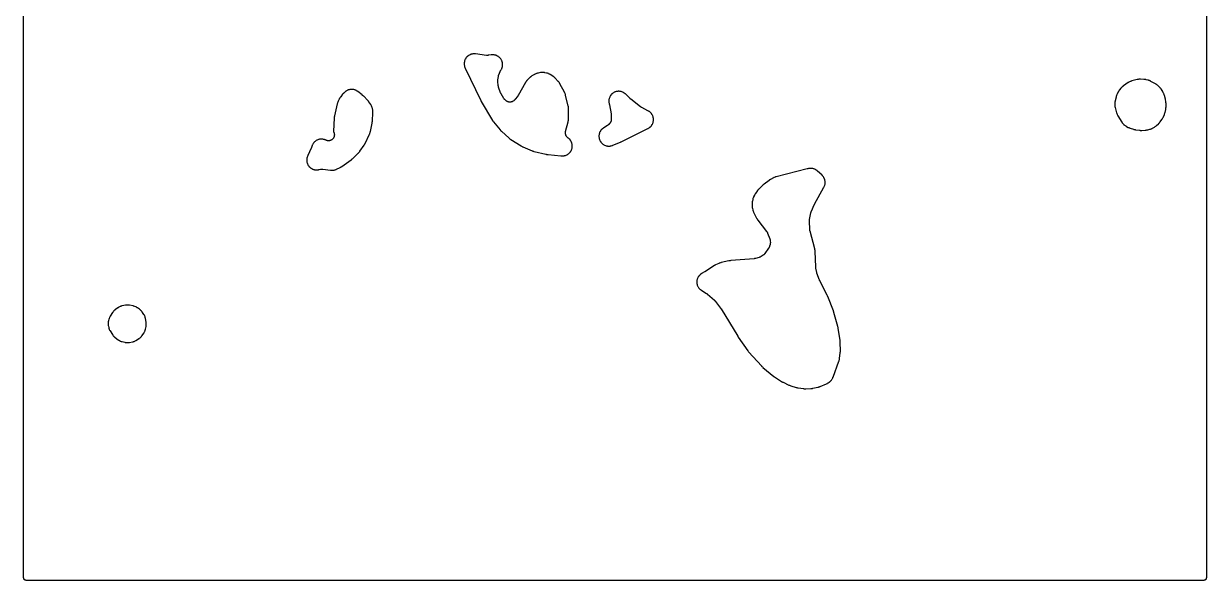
# Model space of a CAD drawing. Header units: millimetres. Extents: x 0 to 300, y 0 to 300.
# Drawn here: x -0.1 to 300, y -0.1 to 141.2 of the extents above; entities that cross this region are included whole.
import ezdxf

# ---------------------------------------------------------------- set-up
doc = ezdxf.new("R2010")
doc.units = ezdxf.units.MM
doc.layers.add('CUT', color=7, linetype='CONTINUOUS')

msp = doc.modelspace()

# ---------------------------------------------------------------- linework, layer by layer
at = {"layer": 'CUT'}
msp.add_lwpolyline([(300.0476, 298.5625), (300.0476, 1.4375), (300.0476, 0.5522), (300.044, 0.4788), (300.0354, 0.4206), (300.0211, 0.3635), (300.0013, 0.3082), (299.9761, 0.255), (299.9459, 0.2046), (299.9108, 0.1573), (299.8714, 0.1137), (299.8278, 0.0743), (299.7805, 0.0392), (299.7301, 0.009), (299.6769, -0.0162), (299.6216, -0.036), (299.5645, -0.0503), (299.5063, -0.0589), (299.4329, -0.0625), (298.5476, -0.0625), (1.4375, -0.0625), (0.5522, -0.0625), (0.4788, -0.0589), (0.4206, -0.0503), (0.3635, -0.036), (0.3082, -0.0162), (0.255, 0.009), (0.2046, 0.0392), (0.1573, 0.0743), (0.1137, 0.1137), (0.0743, 0.1573), (0.0392, 0.2046), (0.009, 0.255), (-0.0162, 0.3082), (-0.036, 0.3635), (-0.0503, 0.4206), (-0.0589, 0.4788), (-0.0625, 0.5522), (-0.0625, 1.4375), (-0.0625, 298.5625)], dxfattribs=at)
for points in [[(111.7242, 131.0534), (111.7246, 130.9949), (111.735, 130.8103), (111.7412, 130.7521), (111.7695, 130.5695), (111.7813, 130.5122), (111.8273, 130.3331), (111.8446, 130.2772), (111.9086, 130.1011), (111.9193, 130.0739), (111.9414, 130.0212), (111.9472, 130.0078), (111.9862, 129.9211), (111.9923, 129.9078), (115.9131, 121.7156), (115.9191, 121.7035), (115.9589, 121.6249), (115.9651, 121.6129), (116.0173, 121.5155), (116.0238, 121.5036), (116.0671, 121.427), (116.0739, 121.4152), (118.9253, 116.6224), (118.9307, 116.6135), (118.9689, 116.5517), (118.9747, 116.5425), (119.0005, 116.5024), (119.0134, 116.4834), (119.0954, 116.366), (119.1084, 116.3481), (119.1316, 116.3175), (119.1379, 116.3093), (119.1822, 116.2527), (119.1895, 116.2436), (120.8179, 114.2466), (120.8249, 114.2382), (120.8741, 114.18), (120.8815, 114.1713), (120.9146, 114.1338), (120.9308, 114.116), (121.0345, 114.0073), (121.0508, 113.9908), (121.0797, 113.9628), (121.0876, 113.9552), (121.1426, 113.9037), (121.1516, 113.8954), (123.1357, 112.1123), (123.1454, 112.1037), (123.2093, 112.0487), (123.2193, 112.0403), (123.2584, 112.0081), (123.2788, 111.9921), (123.4134, 111.8906), (123.4345, 111.8755), (123.4763, 111.8467), (123.487, 111.8395), (123.5575, 111.7932), (123.5685, 111.7862), (126.1493, 110.1715), (126.1588, 110.1656), (126.226, 110.1253), (126.2361, 110.1194), (126.2807, 110.0938), (126.3024, 110.082), (126.4393, 110.0107), (126.4607, 110.0002), (126.4981, 109.9826), (126.5082, 109.9779), (126.5789, 109.9462), (126.5905, 109.9412), (128.9806, 108.9299), (128.992, 108.9252), (129.0662, 108.8956), (129.0777, 108.8911), (129.1227, 108.8742), (129.1459, 108.8661), (129.2977, 108.8161), (129.3213, 108.8088), (129.3675, 108.7957), (129.3794, 108.7924), (129.4567, 108.7721), (129.4686, 108.7691), (132.4834, 108.0435), (132.5049, 108.0388), (132.645, 108.0104), (132.6666, 108.0065), (132.8435, 107.9774), (132.8653, 107.9742), (133.0071, 107.9562), (133.029, 107.9539), (136.287, 107.6614), (136.3074, 107.6599), (136.4405, 107.6525), (136.461, 107.6517), (136.5935, 107.6489), (136.6286, 107.6492), (136.8563, 107.6577), (136.8914, 107.6601), (136.8994, 107.6608), (136.9283, 107.6643), (137.1133, 107.6912), (137.1705, 107.7024), (137.3495, 107.7466), (137.4054, 107.7633), (137.5792, 107.8246), (137.6332, 107.8466), (137.8003, 107.9245), (137.8519, 107.9517), (138.0107, 108.0454), (138.0594, 108.0775), (138.2083, 108.1862), (138.2537, 108.2228), (138.3913, 108.3454), (138.4329, 108.3863), (138.558, 108.5217), (138.5955, 108.5665), (138.7068, 108.7134), (138.7397, 108.7615), (138.8363, 108.9186), (138.8644, 108.9697), (138.9452, 109.1354), (138.9682, 109.189), (139.0326, 109.3617), (139.0503, 109.4173), (139.0977, 109.5955), (139.1099, 109.6525), (139.1397, 109.8344), (139.1463, 109.8924), (139.1583, 110.0763), (139.1592, 110.1347), (139.1533, 110.3189), (139.1486, 110.377), (139.1248, 110.5599), (139.1145, 110.6173), (139.0731, 110.7969), (139.0572, 110.853), (138.9986, 111.0278), (138.9774, 111.0821), (138.902, 111.2504), (138.8756, 111.3024), (138.7843, 111.4626), (138.753, 111.5117), (138.6465, 111.6623), (138.6106, 111.7082), (138.49, 111.8477), (138.4498, 111.8899), (138.3163, 112.017), (138.2721, 112.0551), (138.1249, 112.1703), (138.1015, 112.1877), (138.0742, 112.2069), (138.0379, 112.2339), (137.9728, 112.2851), (137.9045, 112.3444), (137.8611, 112.3861), (137.7992, 112.452), (137.7602, 112.4979), (137.7052, 112.5696), (137.671, 112.6192), (137.6234, 112.6961), (137.5944, 112.7488), (137.5548, 112.8301), (137.5312, 112.8855), (137.5, 112.9703), (137.482, 113.0278), (137.4595, 113.1154), (137.4474, 113.1743), (137.4338, 113.2637), (137.4277, 113.3236), (137.4231, 113.4139), (137.423, 113.4741), (137.4275, 113.5644), (137.4335, 113.6243), (137.447, 113.7137), (137.4635, 113.7949), (137.4736, 113.839), (138.1018, 116.2933), (138.106, 116.311), (138.1318, 116.4263), (138.1355, 116.4441), (138.1489, 116.5137), (138.1547, 116.5496), (138.1852, 116.7838), (138.1888, 116.8199), (138.1936, 116.8907), (138.1946, 116.9088), (138.1991, 117.0269), (138.1996, 117.0451), (138.2197, 119.5257), (138.2196, 119.5441), (138.2169, 119.6632), (138.2162, 119.6815), (138.2124, 119.7529), (138.2094, 119.7894), (138.1823, 120.026), (138.177, 120.0623), (138.1645, 120.1326), (138.161, 120.1506), (138.1367, 120.2673), (138.1327, 120.2852), (137.4599, 123.0786), (137.4568, 123.0909), (137.4357, 123.1709), (137.4323, 123.1832), (137.4186, 123.2311), (137.4111, 123.2554), (137.3595, 123.4103), (137.3414, 123.4578), (137.277, 123.6078), (137.2664, 123.631), (137.2448, 123.6758), (137.2392, 123.6872), (137.2017, 123.761), (137.1958, 123.7723), (136.0335, 125.9463), (136.0273, 125.9575), (135.9866, 126.0298), (135.9803, 126.0409), (135.9549, 126.0839), (135.9414, 126.1056), (135.8522, 126.2429), (135.8226, 126.2845), (135.7221, 126.4137), (135.7059, 126.4335), (135.6737, 126.4716), (135.6653, 126.4812), (135.6102, 126.5433), (135.6017, 126.5528), (134.8507, 127.3647), (134.8415, 127.3744), (134.7808, 127.4371), (134.7714, 127.4467), (134.7341, 127.4835), (134.7146, 127.502), (134.5869, 127.6174), (134.5455, 127.6515), (134.4081, 127.755), (134.3863, 127.7707), (134.343, 127.8003), (134.3319, 127.8078), (134.2588, 127.8555), (134.2475, 127.8627), (133.5592, 128.2903), (133.5446, 128.2991), (133.4488, 128.3549), (133.4339, 128.3633), (133.3755, 128.3951), (133.3451, 128.4106), (133.1476, 128.5041), (133.0844, 128.5297), (132.8775, 128.6002), (132.8449, 128.6103), (132.7808, 128.6282), (132.7643, 128.6325), (132.6567, 128.6592), (132.6401, 128.6631), (132.2093, 128.757), (132.1948, 128.76), (132.1004, 128.7781), (132.0859, 128.7807), (132.0289, 128.7903), (131.9996, 128.7944), (131.8114, 128.8164), (131.7524, 128.8203), (131.5655, 128.8236), (131.5064, 128.8217), (131.3175, 128.8063), (131.288, 128.8032), (131.2308, 128.7957), (131.2162, 128.7936), (131.1212, 128.7788), (131.1066, 128.7763), (130.5104, 128.668), (130.4972, 128.6655), (130.4114, 128.6479), (130.3982, 128.645), (130.3469, 128.6333), (130.3207, 128.6267), (130.1542, 128.5807), (130.103, 128.564), (129.9434, 128.5041), (129.8939, 128.4829), (129.7382, 128.4078), (129.7142, 128.3956), (129.6679, 128.3706), (129.6561, 128.3641), (129.5799, 128.3208), (129.5683, 128.314), (128.9119, 127.9214), (128.9009, 127.9147), (128.8304, 127.8704), (128.8196, 127.8635), (128.7778, 127.836), (128.7567, 127.8214), (128.6234, 127.7254), (128.5832, 127.6937), (128.4586, 127.5866), (128.4395, 127.5695), (128.403, 127.5353), (128.3937, 127.5264), (128.3342, 127.4682), (128.3251, 127.4592), (127.7101, 126.8318), (127.7014, 126.8226), (127.6448, 126.7625), (127.6362, 126.7532), (127.603, 126.7163), (127.5864, 126.697), (127.4827, 126.5716), (127.452, 126.5311), (127.3593, 126.3973), (127.3453, 126.3761), (127.3187, 126.3341), (127.3121, 126.3233), (127.2695, 126.2527), (127.263, 126.2417), (125.3838, 122.9706), (125.3768, 122.9586), (125.3603, 122.9309), (125.3532, 122.919), (125.3443, 122.9046), (125.3369, 122.8929), (125.3196, 122.8657), (125.312, 122.854), (125.2986, 122.8336), (125.2908, 122.8221), (125.2726, 122.7954), (125.2648, 122.784), (125.255, 122.7702), (125.247, 122.759), (125.228, 122.7328), (125.2197, 122.7217), (124.6793, 122.0026), (124.6721, 121.9932), (124.66, 121.9775), (124.6298, 121.9405), (124.5891, 121.8932), (124.5318, 121.8326), (124.4715, 121.7745), (124.4089, 121.7194), (124.3601, 121.6804), (124.3221, 121.6517), (124.306, 121.6401), (124.2962, 121.6332), (124.1907, 121.5598), (124.1525, 121.5346), (124.0813, 121.4902), (124.0013, 121.4458), (123.9466, 121.419), (123.8625, 121.383), (123.8054, 121.3619), (123.718, 121.3346), (123.659, 121.3194), (123.5694, 121.3011), (123.5091, 121.292), (123.4181, 121.2829), (123.3572, 121.2799), (123.2657, 121.2801), (123.2049, 121.2833), (123.1139, 121.2928), (123.0537, 121.3022), (122.9641, 121.3209), (122.9052, 121.3364), (122.818, 121.3641), (122.7609, 121.3854), (122.677, 121.4218), (122.6224, 121.4489), (122.5426, 121.4936), (122.491, 121.5261), (122.4161, 121.5787), (122.3501, 121.6303), (122.3148, 121.6594), (122.1196, 121.8286), (122.1107, 121.8364), (122.0961, 121.8495), (122.0616, 121.8819), (122.0176, 121.9254), (121.9616, 121.9862), (121.9082, 122.0497), (121.858, 122.1153), (121.8227, 122.1662), (121.7968, 122.2057), (121.7865, 122.2224), (121.7803, 122.2325), (121.1083, 123.3505), (121.1026, 123.3601), (121.0933, 123.376), (121.0718, 123.415), (121.037, 123.4819), (121.0222, 123.5118), (121.0207, 123.515), (121.0069, 123.5454), (120.9772, 123.6147), (120.9607, 123.656), (120.9543, 123.6734), (120.9504, 123.6838), (120.4572, 125.0636), (120.4529, 125.0758), (120.446, 125.0961), (120.4307, 125.1456), (120.4072, 125.2301), (120.3976, 125.2678), (120.3967, 125.2717), (120.3887, 125.3097), (120.3726, 125.3959), (120.3645, 125.4471), (120.3618, 125.4684), (120.3602, 125.4812), (120.2444, 126.501), (120.2433, 126.5111), (120.2416, 126.528), (120.2384, 126.5687), (120.2353, 126.6222), (120.2342, 126.6937), (120.2358, 126.7654), (120.2403, 126.8367), (120.2458, 126.89), (120.2509, 126.9305), (120.2534, 126.9473), (120.255, 126.9574), (120.3948, 127.8272), (120.3963, 127.8365), (120.399, 127.8519), (120.4061, 127.8888), (120.4164, 127.9369), (120.4326, 128.0007), (120.4511, 128.064), (120.4719, 128.1264), (120.4891, 128.1726), (120.503, 128.2075), (120.5091, 128.2219), (120.5128, 128.2305), (120.8874, 129.0927), (120.8924, 129.1039), (120.9007, 129.1224), (120.9221, 129.1665), (120.9602, 129.2401), (120.9778, 129.2724), (120.9891, 129.2923), (120.9953, 129.3029), (121.0098, 129.3275), (121.0155, 129.3371), (121.0197, 129.3439), (121.029, 129.359), (121.0331, 129.3655), (121.0433, 129.3816), (121.0464, 129.3866), (121.1044, 129.4805), (121.12, 129.5072), (121.2141, 129.679), (121.2407, 129.7337), (121.3139, 129.9069), (121.3345, 129.9633), (121.3906, 130.1446), (121.4055, 130.2028), (121.4432, 130.3888), (121.4522, 130.4481), (121.4711, 130.6369), (121.4741, 130.6969), (121.474, 130.8867), (121.471, 130.9466), (121.452, 131.1355), (121.443, 131.1948), (121.4053, 131.3808), (121.3904, 131.439), (121.3342, 131.6203), (121.3136, 131.6766), (121.2396, 131.8514), (121.2134, 131.9054), (121.1223, 132.0719), (121.0909, 132.1231), (120.9837, 132.2796), (120.9473, 132.3274), (120.8249, 132.4725), (120.7839, 132.5163), (120.6477, 132.6484), (120.6025, 132.688), (120.4537, 132.8058), (120.4049, 132.8407), (120.245, 132.943), (120.1929, 132.9728), (120.0237, 133.0587), (119.9689, 133.0832), (119.7919, 133.1517), (119.7349, 133.1705), (119.5519, 133.221), (119.4933, 133.2341), (119.3063, 133.2661), (119.2467, 133.2732), (119.0573, 133.2863), (118.9973, 133.2875), (118.805, 133.2815), (118.775, 133.2798), (118.7166, 133.2751), (118.7016, 133.2737), (118.6046, 133.2633), (118.5897, 133.2616), (117.8103, 133.1588), (117.8007, 133.1576), (117.7847, 133.1557), (117.746, 133.1518), (117.6953, 133.1479), (117.6274, 133.1453), (117.5592, 133.1451), (117.4913, 133.1476), (117.4406, 133.1514), (117.4019, 133.1551), (117.3859, 133.1569), (117.3763, 133.1581), (114.6009, 133.5148), (114.5864, 133.5165), (114.4918, 133.5263), (114.4773, 133.5277), (114.4203, 133.5322), (114.3911, 133.5338), (114.2038, 133.5395), (114.1453, 133.5384), (113.9608, 133.526), (113.9028, 133.5192), (113.7204, 133.4889), (113.6632, 133.4765), (113.4847, 133.4286), (113.429, 133.4107), (113.256, 133.3456), (113.2023, 133.3224), (113.0364, 133.2408), (112.9853, 133.2125), (112.8281, 133.1151), (112.7799, 133.0819), (112.633, 132.9697), (112.5883, 132.932), (112.453, 132.806), (112.4122, 132.7642), (112.2898, 132.6256), (112.2533, 132.5799), (112.1449, 132.4301), (112.113, 132.3811), (112.0198, 132.2215), (111.9928, 132.1696), (111.9155, 132.0017), (111.8937, 131.9474), (111.8332, 131.7727), (111.8167, 131.7166), (111.7735, 131.5369), (111.7626, 131.4794), (111.737, 131.2963), (111.7318, 131.2381)], [(276.7876, 120.6487), (276.7893, 120.5902), (276.8035, 120.4057), (276.8109, 120.3477), (276.8434, 120.1629), (276.8492, 120.1342), (276.8619, 120.0785), (276.8653, 120.0643), (276.8886, 119.972), (276.8924, 119.9579), (277.2828, 118.5591), (277.2868, 118.5455), (277.3135, 118.4578), (277.3178, 118.4443), (277.3351, 118.392), (277.3446, 118.3654), (277.4094, 118.1964), (277.4321, 118.1447), (277.5125, 117.9826), (277.5257, 117.9576), (277.5525, 117.9094), (277.5595, 117.8972), (277.6059, 117.8181), (277.6132, 117.806), (278.611, 116.1951), (278.6185, 116.1833), (278.6684, 116.1068), (278.6762, 116.0951), (278.7073, 116.0498), (278.7237, 116.027), (278.8325, 115.8835), (278.8685, 115.8403), (278.9902, 115.7075), (279.0097, 115.6873), (279.0486, 115.6486), (279.0587, 115.6388), (279.1235, 115.5773), (279.1363, 115.5656), (279.1389, 115.5633), (279.146, 115.557), (279.2068, 115.5043), (279.2167, 115.496), (279.2553, 115.464), (279.2754, 115.448), (279.4067, 115.3483), (279.4489, 115.319), (279.5882, 115.231), (279.6102, 115.2177), (279.6538, 115.1927), (279.665, 115.1864), (279.7383, 115.1464), (279.7497, 115.1404), (280.2391, 114.8867), (280.2501, 114.8812), (280.3216, 114.846), (280.3326, 114.8407), (280.376, 114.8204), (280.3985, 114.8105), (280.5455, 114.749), (280.5683, 114.74), (280.6132, 114.7233), (280.6248, 114.7191), (280.7, 114.6929), (280.7117, 114.689), (281.5768, 114.4075), (281.5893, 114.4036), (281.6707, 114.3791), (281.6833, 114.3754), (281.7325, 114.3617), (281.7579, 114.3553), (281.9235, 114.317), (281.9491, 114.3116), (281.9994, 114.3023), (282.0122, 114.3), (282.0962, 114.2863), (282.1091, 114.2844), (283.1014, 114.1444), (283.1156, 114.1426), (283.208, 114.1318), (283.2223, 114.1303), (283.2779, 114.1251), (283.3065, 114.1232), (283.4924, 114.1149), (283.521, 114.1143), (283.5769, 114.1144), (283.5912, 114.1146), (283.6842, 114.1171), (283.6986, 114.1177), (284.5416, 114.1606), (284.5577, 114.1616), (284.6629, 114.1698), (284.679, 114.1713), (284.742, 114.1779), (284.7742, 114.1822), (284.9823, 114.2156), (285.0142, 114.2216), (285.0761, 114.2349), (285.0919, 114.2386), (285.1943, 114.2637), (285.21, 114.2677), (285.7177, 114.4067), (285.7298, 114.4102), (285.8082, 114.4334), (285.8202, 114.4371), (285.867, 114.452), (285.8908, 114.4602), (286.0422, 114.5156), (286.0886, 114.5348), (286.2348, 114.6028), (286.2574, 114.6138), (286.3011, 114.6364), (286.3122, 114.6423), (286.384, 114.6813), (286.395, 114.6874), (286.8744, 114.961), (286.8882, 114.9692), (286.9772, 115.0232), (286.9908, 115.0316), (287.0433, 115.0655), (287.0698, 115.0835), (287.2385, 115.2053), (287.2639, 115.2248), (287.3126, 115.264), (287.3249, 115.2743), (287.4042, 115.3417), (287.4162, 115.3523), (287.8874, 115.7758), (287.8992, 115.7867), (287.9749, 115.8586), (287.9865, 115.8698), (288.0308, 115.9142), (288.0529, 115.9375), (288.1923, 116.0928), (288.2131, 116.1173), (288.2524, 116.1662), (288.2623, 116.1788), (288.3256, 116.2619), (288.3352, 116.2748), (288.7926, 116.9097), (288.8016, 116.9225), (288.859, 117.0066), (288.8676, 117.0197), (288.9007, 117.0711), (288.917, 117.0979), (289.0181, 117.2746), (289.0329, 117.3022), (289.0605, 117.3568), (289.0674, 117.3708), (289.1109, 117.4629), (289.1174, 117.4771), (289.3912, 118.098), (289.3971, 118.1117), (289.4341, 118.2015), (289.4396, 118.2154), (289.4604, 118.2699), (289.4704, 118.2981), (289.5307, 118.4826), (289.5393, 118.5113), (289.5546, 118.5676), (289.5584, 118.582), (289.5816, 118.6763), (289.5849, 118.6909), (289.7382, 119.3889), (289.7412, 119.4033), (289.7593, 119.4967), (289.7619, 119.5111), (289.7714, 119.5675), (289.7756, 119.5965), (289.7981, 119.7854), (289.8008, 119.8145), (289.8048, 119.8715), (289.8057, 119.8862), (289.81, 119.9812), (289.8105, 119.9959), (289.8254, 120.7116), (289.8255, 120.7245), (289.8255, 120.8088), (289.8253, 120.8217), (289.8242, 120.8724), (289.8231, 120.8983), (289.812, 121.0663), (289.8098, 121.0921), (289.8043, 121.1425), (289.8027, 121.1553), (289.7918, 121.2388), (289.79, 121.2517), (289.6592, 122.1057), (289.6568, 122.1202), (289.64, 122.2143), (289.6373, 122.2287), (289.6258, 122.285), (289.6192, 122.3136), (289.572, 122.4987), (289.564, 122.5271), (289.5471, 122.5819), (289.5426, 122.5959), (289.5122, 122.6865), (289.5074, 122.7004), (289.2683, 123.3595), (289.2628, 123.3739), (289.2262, 123.4674), (289.2203, 123.4817), (289.1969, 123.5373), (289.1841, 123.5655), (289.0966, 123.7461), (289.0824, 123.7736), (289.0534, 123.8264), (289.0458, 123.8399), (288.9952, 123.9266), (288.9872, 123.9398), (288.6724, 124.4487), (288.6641, 124.4617), (288.6092, 124.5456), (288.6005, 124.5584), (288.5662, 124.608), (288.548, 124.6329), (288.4256, 124.7916), (288.4062, 124.8155), (288.367, 124.8613), (288.3568, 124.8729), (288.2896, 124.9473), (288.2791, 124.9587), (287.9779, 125.2757), (287.9676, 125.2862), (287.9001, 125.3539), (287.8896, 125.3642), (287.848, 125.4039), (287.8262, 125.4237), (287.6836, 125.547), (287.6373, 125.5832), (287.4832, 125.692), (287.4588, 125.7084), (287.4103, 125.7392), (287.3978, 125.7469), (287.3158, 125.7962), (287.3031, 125.8036), (285.975, 126.5583), (285.963, 126.5649), (285.8845, 126.6072), (285.8724, 126.6135), (285.8246, 126.6378), (285.7999, 126.6497), (285.6397, 126.7223), (285.5887, 126.7426), (285.4226, 126.8002), (285.3964, 126.8086), (285.345, 126.8239), (285.3318, 126.8276), (285.2458, 126.851), (285.2325, 126.8544), (284.7926, 126.9631), (284.7781, 126.9665), (284.6837, 126.9874), (284.6691, 126.9905), (284.612, 127.0016), (284.5827, 127.0066), (284.3912, 127.0341), (284.3617, 127.0377), (284.3038, 127.0431), (284.289, 127.0443), (284.1924, 127.0509), (284.1776, 127.0518), (283.3628, 127.0875), (283.3485, 127.0879), (283.2557, 127.0898), (283.2414, 127.0899), (283.1857, 127.0897), (283.1571, 127.0889), (282.9743, 127.0795), (282.9175, 127.0738), (282.7364, 127.0471), (282.7083, 127.0423), (282.6535, 127.0315), (282.6395, 127.0286), (282.5489, 127.0085), (282.535, 127.0052), (281.1277, 126.6581), (281.1144, 126.6547), (281.0284, 126.6314), (281.0152, 126.6276), (280.9638, 126.6124), (280.9377, 126.604), (280.7715, 126.5465), (280.7206, 126.5262), (280.5625, 126.4548), (280.5137, 126.4299), (280.3607, 126.3431), (280.3372, 126.3291), (280.2919, 126.3005), (280.2803, 126.2931), (280.206, 126.2439), (280.1947, 126.2362), (278.9834, 125.3939), (278.9716, 125.3855), (278.8954, 125.3297), (278.8838, 125.321), (278.8388, 125.2864), (278.8162, 125.2681), (278.6743, 125.1475), (278.6319, 125.1077), (278.5023, 124.974), (278.4826, 124.9526), (278.4451, 124.91), (278.4357, 124.8989), (278.3751, 124.8265), (278.3659, 124.8152), (278.0327, 124.397), (278.0236, 124.3852), (277.9653, 124.3082), (277.9565, 124.2962), (277.9227, 124.2491), (277.9059, 124.2245), (277.8011, 124.0623), (277.7856, 124.037), (277.7566, 123.9867), (277.7493, 123.9737), (277.7031, 123.8889), (277.6961, 123.8758), (277.3923, 123.284), (277.3865, 123.2724), (277.3497, 123.1969), (277.3442, 123.1852), (277.3231, 123.1393), (277.3128, 123.1155), (277.25, 122.9621), (277.2326, 122.9134), (277.1833, 122.7552), (277.1761, 122.7303), (277.1632, 122.6815), (277.16, 122.669), (277.1402, 122.5873), (277.1373, 122.5747), (276.8549, 121.2859), (276.8519, 121.2716), (276.8339, 121.1782), (276.8312, 121.1638), (276.8218, 121.1074), (276.8176, 121.0784), (276.7955, 120.8921), (276.7914, 120.8337)], [(71.7615, 106.6207), (71.7614, 106.562), (71.7701, 106.3769), (71.7758, 106.3185), (71.8026, 106.1351), (71.8139, 106.0776), (71.8585, 105.8976), (71.8754, 105.8415), (71.9373, 105.6668), (71.9596, 105.6125), (72.0383, 105.4447), (72.0657, 105.3929), (72.1604, 105.2335), (72.1928, 105.1846), (72.3026, 105.0353), (72.3396, 104.9898), (72.4635, 104.8519), (72.5047, 104.8102), (72.6415, 104.6851), (72.6866, 104.6476), (72.8349, 104.5364), (72.8835, 104.5036), (73.0419, 104.4073), (73.0935, 104.3794), (73.2605, 104.2991), (73.3146, 104.2763), (73.4887, 104.2127), (73.5447, 104.1953), (73.7242, 104.149), (73.7816, 104.1371), (73.9647, 104.1086), (74.023, 104.1024), (74.2081, 104.0918), (74.2667, 104.0914), (74.452, 104.0989), (74.5104, 104.1042), (74.6965, 104.1301), (74.7254, 104.1349), (74.7817, 104.1456), (74.7961, 104.1485), (74.8892, 104.1685), (74.9035, 104.1718), (75.2821, 104.2629), (75.2924, 104.2654), (75.3015, 104.2674), (75.3604, 104.2788), (75.4465, 104.2925), (75.5448, 104.3027), (75.6104, 104.3059), (75.7092, 104.3052), (75.7963, 104.2998), (75.856, 104.2941), (75.8652, 104.2929), (75.8757, 104.2915), (77.7832, 104.0221), (77.7979, 104.0202), (77.8934, 104.0091), (77.9081, 104.0076), (77.9657, 104.0023), (77.9952, 104.0004), (78.1846, 103.9925), (78.2438, 103.9929), (78.4305, 104.0036), (78.4893, 104.0099), (78.6741, 104.0388), (78.732, 104.0509), (78.913, 104.0979), (78.9695, 104.1156), (79.1474, 104.1811), (79.1749, 104.192), (79.2281, 104.2147), (79.2416, 104.2206), (79.3291, 104.2604), (79.3425, 104.2667), (80.257, 104.7102), (80.2684, 104.7159), (80.3419, 104.7535), (80.3532, 104.7594), (80.3969, 104.7829), (80.419, 104.7954), (80.5609, 104.8798), (80.5825, 104.8932), (80.6241, 104.9204), (80.6346, 104.9274), (80.7028, 104.974), (80.7132, 104.9813), (83.0609, 106.6607), (83.0779, 106.6734), (83.1872, 106.7575), (83.2037, 106.7707), (83.3369, 106.8811), (83.353, 106.8949), (83.4561, 106.9865), (83.4717, 107.0009), (84.8506, 108.3178), (84.8618, 108.3288), (84.9336, 108.4011), (84.9445, 108.4124), (84.9865, 108.4569), (85.0074, 108.4803), (85.1393, 108.6356), (85.1589, 108.6601), (85.1961, 108.7088), (85.2054, 108.7213), (85.2651, 108.804), (85.2741, 108.8168), (86.3308, 110.3639), (86.3368, 110.3729), (86.3786, 110.4366), (86.3848, 110.4461), (86.4114, 110.4884), (86.4238, 110.509), (86.4986, 110.639), (86.5098, 110.6593), (86.5284, 110.6948), (86.5334, 110.7045), (86.5672, 110.7718), (86.5725, 110.7828), (87.6908, 113.1282), (87.6984, 113.1447), (87.7457, 113.2522), (87.7527, 113.2689), (87.7792, 113.3342), (87.7917, 113.3681), (87.8666, 113.5907), (87.8771, 113.6253), (87.8954, 113.6933), (87.8999, 113.7108), (87.9271, 113.8251), (87.9311, 113.8428), (88.3577, 115.907), (88.3598, 115.9178), (88.3739, 115.9931), (88.3759, 116.0043), (88.3842, 116.0538), (88.3878, 116.0778), (88.4067, 116.2274), (88.4092, 116.2505), (88.4127, 116.2908), (88.4136, 116.3017), (88.4188, 116.3772), (88.4195, 116.3895), (88.5335, 118.7339), (88.5341, 118.7491), (88.5364, 118.8477), (88.5365, 118.8629), (88.5364, 118.9222), (88.5356, 118.9526), (88.5252, 119.1495), (88.5228, 119.1798), (88.5167, 119.2388), (88.515, 119.2539), (88.5023, 119.3517), (88.5002, 119.3668), (88.4775, 119.5127), (88.4753, 119.5261), (88.4598, 119.6128), (88.4573, 119.6261), (88.4468, 119.6781), (88.4409, 119.7045), (88.3988, 119.8731), (88.3833, 119.9251), (88.327, 120.087), (88.3069, 120.1374), (88.2362, 120.2936), (88.2116, 120.3419), (88.126, 120.4931), (88.1121, 120.5164), (88.0839, 120.5612), (88.0766, 120.5726), (88.028, 120.6462), (88.0205, 120.6574), (87.53, 121.3654), (87.5227, 121.3757), (87.4748, 121.4419), (87.4673, 121.452), (87.4376, 121.4911), (87.422, 121.5109), (87.3181, 121.6369), (87.3017, 121.656), (87.2689, 121.6925), (87.2604, 121.7018), (87.2045, 121.7614), (87.1958, 121.7705), (86.2243, 122.7654), (86.2099, 122.7796), (86.115, 122.8705), (86.1001, 122.8843), (85.9771, 122.9943), (85.9618, 123.0075), (85.8609, 123.0918), (85.8452, 123.1046), (84.7504, 123.9584), (84.7388, 123.9672), (84.6626, 124.0237), (84.6508, 124.0322), (84.6042, 124.065), (84.58, 124.0812), (84.4222, 124.1813), (84.3714, 124.2101), (84.2069, 124.2933), (84.1536, 124.317), (83.9818, 124.3838), (83.9265, 124.4023), (83.749, 124.452), (83.6921, 124.465), (83.5106, 124.4974), (83.4528, 124.5048), (83.269, 124.5193), (83.2107, 124.5211), (83.0264, 124.5178), (82.9682, 124.5139), (82.7851, 124.4926), (82.7276, 124.4831), (82.5474, 124.4442), (82.491, 124.4291), (82.3155, 124.3729), (82.2608, 124.3524), (82.0916, 124.2794), (82.0392, 124.2538), (81.8778, 124.1647), (81.8282, 124.1341), (81.6741, 124.0283), (81.6504, 124.0112), (81.6051, 123.9767), (81.5936, 123.9678), (81.5196, 123.9086), (81.5083, 123.8993), (81.3235, 123.744), (81.3118, 123.7339), (81.2364, 123.6672), (81.225, 123.6568), (81.1808, 123.6156), (81.1587, 123.5939), (81.0188, 123.4493), (80.9979, 123.4265), (80.9581, 123.3809), (80.9481, 123.3691), (80.884, 123.2916), (80.8742, 123.2796), (80.3833, 122.6541), (80.3732, 122.6409), (80.3089, 122.5542), (80.2992, 122.5407), (80.2621, 122.4876), (80.2438, 122.4598), (80.1301, 122.2764), (80.1134, 122.2477), (80.0824, 122.1908), (80.0746, 122.1761), (80.0256, 122.0799), (80.0182, 122.065), (79.7495, 121.5001), (79.7429, 121.4857), (79.701, 121.3912), (79.6947, 121.3766), (79.6711, 121.3192), (79.6597, 121.2895), (79.5912, 121.0946), (79.5815, 121.0644), (79.564, 121.0048), (79.5598, 120.9895), (79.5334, 120.8896), (79.5295, 120.8742), (78.8115, 117.8349), (78.8084, 117.8211), (78.7894, 117.7311), (78.7866, 117.7173), (78.7765, 117.663), (78.7719, 117.635), (78.7467, 117.453), (78.7435, 117.4249), (78.7385, 117.3699), (78.7374, 117.3558), (78.7312, 117.264), (78.7304, 117.2499), (78.5843, 113.8825), (78.5845, 113.8276), (78.5896, 113.773), (78.5997, 113.719), (78.6147, 113.6662), (78.6345, 113.615), (78.6647, 113.5464), (78.697, 113.4614), (78.7157, 113.4038), (78.7393, 113.316), (78.752, 113.2569), (78.7666, 113.1671), (78.7733, 113.107), (78.7788, 113.0162), (78.7794, 112.9557), (78.7757, 112.8649), (78.7702, 112.8046), (78.7574, 112.7146), (78.7458, 112.6552), (78.7239, 112.567), (78.7064, 112.509), (78.6758, 112.4234), (78.6523, 112.367), (78.6138, 112.286), (78.5861, 112.2347), (78.5405, 112.1591), (78.5076, 112.1103), (78.4547, 112.0395), (78.4173, 111.9941), (78.3577, 111.9288), (78.3159, 111.8874), (78.2503, 111.8283), (78.2047, 111.7911), (78.1335, 111.7387), (78.0844, 111.7062), (78.0085, 111.661), (77.9565, 111.6335), (77.8765, 111.596), (77.822, 111.5737), (77.7387, 111.5442), (77.6823, 111.5274), (77.5965, 111.5062), (77.5388, 111.495), (77.4513, 111.4823), (77.3928, 111.4768), (77.3045, 111.4728), (77.2456, 111.4731), (77.1574, 111.4777), (77.0989, 111.4838), (77.0115, 111.4971), (76.9538, 111.5088), (76.8682, 111.5306), (76.812, 111.5479), (76.7289, 111.5781), (76.6741, 111.6011), (76.5954, 111.6386), (76.5922, 111.6403), (76.5117, 111.6763), (76.4822, 111.687), (76.3049, 111.7561), (76.2484, 111.775), (76.0672, 111.8256), (76.0091, 111.8387), (75.8238, 111.8712), (75.7647, 111.8785), (75.5771, 111.8924), (75.5176, 111.8939), (75.3295, 111.8891), (75.2701, 111.8847), (75.0834, 111.8613), (75.0248, 111.851), (74.8413, 111.8092), (74.784, 111.7932), (74.6056, 111.7335), (74.5502, 111.7118), (74.3785, 111.6347), (74.3255, 111.6076), (74.1624, 111.5139), (74.1123, 111.4817), (73.9592, 111.3723), (73.9126, 111.3353), (73.7711, 111.2113), (73.7284, 111.1698), (73.5999, 111.0324), (73.5615, 110.9869), (73.4472, 110.8374), (73.4135, 110.7884), (73.3146, 110.6283), (73.2859, 110.5762), (73.2034, 110.407), (73.18, 110.3523), (73.1137, 110.1734), (73.1041, 110.1453), (73.0866, 110.0898), (73.0824, 110.0756), (73.0556, 109.9826), (73.0517, 109.9683), (73.0465, 109.9485), (73.035, 109.9083), (73.0096, 109.8266), (72.985, 109.7577), (72.9645, 109.7069), (72.9479, 109.6684), (72.9407, 109.6526), (72.9363, 109.6432), (72.0238, 107.7121), (72.0177, 107.6987), (71.9791, 107.6116), (71.9734, 107.5981), (71.9515, 107.5452), (71.9409, 107.5179), (71.8776, 107.3409), (71.8605, 107.2848), (71.8154, 107.105), (71.8039, 107.0475), (71.7766, 106.8642), (71.7708, 106.8058)], [(145.9248, 112.5686), (145.9268, 112.5092), (145.9423, 112.3219), (145.9502, 112.263), (145.9842, 112.0782), (145.9978, 112.0203), (146.05, 111.8398), (146.0693, 111.7835), (146.139, 111.609), (146.1638, 111.555), (146.2505, 111.3882), (146.2805, 111.3369), (146.3832, 111.1795), (146.4182, 111.1314), (146.536, 110.985), (146.5755, 110.9406), (146.7072, 110.8066), (146.751, 110.7663), (146.8953, 110.6459), (146.9428, 110.6102), (147.0984, 110.5047), (147.1492, 110.4738), (147.3144, 110.3843), (147.368, 110.3586), (147.5413, 110.2858), (147.5972, 110.2655), (147.7768, 110.2103), (147.8344, 110.1956), (148.0186, 110.1584), (148.0774, 110.1495), (148.2644, 110.1307), (148.3238, 110.1277), (148.5117, 110.1275), (148.5711, 110.1304), (148.7581, 110.1488), (148.8169, 110.1575), (149.0012, 110.1943), (149.0589, 110.2089), (149.2411, 110.2645), (149.2693, 110.2739), (149.3239, 110.2935), (149.3379, 110.2988), (149.4279, 110.3338), (149.4417, 110.3393), (151.3697, 111.144), (151.3781, 111.1476), (151.4363, 111.1729), (151.4452, 111.1769), (151.5172, 111.2096), (151.5259, 111.2137), (151.5824, 111.2405), (151.5916, 111.245), (158.3188, 114.5779), (158.3317, 114.5844), (158.4146, 114.628), (158.4273, 114.6349), (158.4765, 114.6623), (158.5014, 114.6769), (158.6583, 114.7745), (158.7058, 114.8073), (158.8507, 114.9179), (158.8948, 114.9551), (159.0284, 115.0792), (159.0687, 115.1204), (159.1897, 115.2567), (159.2259, 115.3016), (159.3333, 115.4489), (159.365, 115.4971), (159.4578, 115.654), (159.4848, 115.705), (159.562, 115.8702), (159.5839, 115.9235), (159.645, 116.0953), (159.6617, 116.1505), (159.706, 116.3273), (159.7173, 116.3839), (159.7445, 116.5642), (159.7503, 116.6215), (159.76, 116.8036), (159.7603, 116.8613), (159.7524, 117.0434), (159.7472, 117.1009), (159.7219, 117.2814), (159.7112, 117.3381), (159.6687, 117.5154), (159.6526, 117.5707), (159.5932, 117.7431), (159.5719, 117.7967), (159.4963, 117.9626), (159.4699, 118.0139), (159.3787, 118.1717), (159.3475, 118.2202), (159.2416, 118.3686), (159.2059, 118.4139), (159.0862, 118.5515), (159.0463, 118.5931), (158.914, 118.7185), (158.8703, 118.7561), (158.7265, 118.8683), (158.6794, 118.9015), (158.5234, 119.0007), (158.4987, 119.0156), (158.4498, 119.0435), (158.4372, 119.0505), (158.3547, 119.095), (158.3419, 119.1016), (156.7706, 119.9002), (156.7607, 119.9054), (156.7444, 119.9139), (156.7055, 119.9355), (156.6406, 119.9738), (156.6121, 119.9912), (156.6092, 119.9931), (156.5814, 120.0116), (156.5195, 120.0545), (156.4835, 120.0808), (156.4689, 120.092), (156.4601, 120.0989), (154, 122.0398), (153.991, 122.0471), (153.9701, 122.064), (153.9612, 122.0713), (153.9503, 122.0803), (153.9415, 122.0877), (153.9211, 122.1052), (153.9123, 122.1128), (153.8969, 122.1262), (153.8883, 122.1339), (153.8683, 122.1519), (153.8598, 122.1596), (153.8494, 122.1692), (153.841, 122.1771), (153.8214, 122.1956), (153.8131, 122.2035), (152.7023, 123.2817), (152.6918, 123.2918), (152.6222, 123.3561), (152.6114, 123.3658), (152.5687, 123.4034), (152.5463, 123.4222), (152.4003, 123.5386), (152.3531, 123.5727), (152.1986, 123.6731), (152.1482, 123.7024), (151.9847, 123.7874), (151.9318, 123.8117), (151.7608, 123.8803), (151.7058, 123.8994), (151.5289, 123.9512), (151.4723, 123.9648), (151.2913, 123.9991), (151.2336, 124.0072), (151.0501, 124.0238), (150.9919, 124.0263), (150.8076, 124.025), (150.7494, 124.0218), (150.5662, 124.0027), (150.5086, 123.9939), (150.3281, 123.9571), (150.2716, 123.9427), (150.0955, 123.8885), (150.0407, 123.8687), (149.8707, 123.7977), (149.8181, 123.7727), (149.6557, 123.6856), (149.6058, 123.6556), (149.4527, 123.5531), (149.4059, 123.5184), (149.2634, 123.4016), (149.2202, 123.3625), (149.0898, 123.2324), (149.0505, 123.1893), (148.9333, 123.0471), (148.8985, 123.0004), (148.7956, 122.8476), (148.7655, 122.7977), (148.6779, 122.6356), (148.6527, 122.5831), (148.5813, 122.4132), (148.5613, 122.3585), (148.5067, 122.1825), (148.4922, 122.1261), (148.4549, 121.9457), (148.4459, 121.8881), (148.4263, 121.7049), (148.4229, 121.6468), (148.4212, 121.4625), (148.4234, 121.4043), (148.4396, 121.2208), (148.4475, 121.163), (148.4818, 120.9794), (148.4879, 120.9509), (148.501, 120.8956), (148.5046, 120.8814), (148.5287, 120.7898), (148.5326, 120.7758), (148.5374, 120.7592), (148.5458, 120.7283), (148.5634, 120.6582), (148.5728, 120.6166), (148.5763, 120.5992), (148.5784, 120.5887), (149.0122, 118.2982), (149.0139, 118.2886), (149.0168, 118.2727), (149.0228, 118.2343), (149.0315, 118.1691), (149.0349, 118.1402), (149.0352, 118.1371), (149.0377, 118.108), (149.0422, 118.0424), (149.044, 118.0036), (149.0444, 117.9874), (149.0446, 117.9777), (149.0585, 117.0181), (149.0586, 117.0075), (149.0586, 116.9898), (149.0577, 116.9473), (149.0553, 116.8917), (149.0489, 116.8176), (149.0394, 116.7435), (149.0269, 116.6702), (149.0153, 116.6157), (149.0055, 116.5743), (149.001, 116.5572), (148.9982, 116.547), (148.9807, 116.4834), (148.9776, 116.4725), (148.9758, 116.4665), (148.9602, 116.4176), (148.9366, 116.3506), (148.9059, 116.2746), (148.8834, 116.2257), (148.8462, 116.1534), (148.8193, 116.1064), (148.7758, 116.0377), (148.7447, 115.9934), (148.6951, 115.9289), (148.6505, 115.876), (148.6163, 115.8377), (148.6107, 115.8318), (148.6024, 115.8233), (148.431, 115.6469), (148.4217, 115.6375), (148.4061, 115.6219), (148.3674, 115.5855), (148.3001, 115.5258), (148.2697, 115.5), (148.2666, 115.4974), (148.2351, 115.473), (148.1628, 115.4195), (148.1191, 115.3892), (148.1007, 115.3771), (148.0895, 115.37), (147.1389, 114.7695), (147.1264, 114.7614), (147.046, 114.7078), (147.0337, 114.6994), (146.9863, 114.666), (146.9624, 114.6483), (146.8121, 114.5311), (146.7671, 114.4923), (146.6311, 114.3626), (146.5902, 114.3195), (146.4676, 114.177), (146.4312, 114.13), (146.3234, 113.9761), (146.2917, 113.9258), (146.1997, 113.7619), (146.1731, 113.7087), (146.0978, 113.5366), (146.0766, 113.481), (146.0187, 113.3022), (146.0032, 113.2448), (145.9631, 113.0612), (145.9534, 113.0026), (145.9318, 112.8159), (145.9278, 112.7566)], [(170.7475, 75.6291), (170.7486, 75.5715), (170.7608, 75.3897), (170.7674, 75.3324), (170.797, 75.1526), (170.8091, 75.0963), (170.8558, 74.9202), (170.8732, 74.8652), (170.9366, 74.6944), (170.9592, 74.6414), (171.0387, 74.4774), (171.0663, 74.4268), (171.1612, 74.2712), (171.1935, 74.2235), (171.3028, 74.0777), (171.3396, 74.0334), (171.4624, 73.8988), (171.5033, 73.8581), (171.6384, 73.7359), (171.683, 73.6993), (171.8313, 73.5892), (171.8549, 73.5726), (171.9016, 73.5412), (171.9137, 73.5333), (171.9927, 73.483), (172.0049, 73.4754), (173.231, 72.7358), (173.2398, 72.7304), (173.2544, 72.7214), (173.289, 72.6988), (173.3467, 72.6593), (173.372, 72.6413), (173.3746, 72.6394), (173.3993, 72.6206), (173.4542, 72.5772), (173.486, 72.5508), (173.4989, 72.5396), (173.5067, 72.5327), (175.2366, 70.9956), (175.245, 70.988), (175.2591, 70.9752), (175.292, 70.9436), (175.3465, 70.8886), (175.3701, 70.8638), (175.3726, 70.8612), (175.3953, 70.8355), (175.4454, 70.7766), (175.4741, 70.741), (175.4856, 70.726), (175.4925, 70.7169), (176.7865, 68.9834), (176.7928, 68.9748), (176.8075, 68.9546), (176.8138, 68.9459), (176.8214, 68.9353), (176.8275, 68.9265), (176.8417, 68.906), (176.8478, 68.8972), (176.8584, 68.8814), (176.8643, 68.8725), (176.878, 68.8516), (176.8839, 68.8427), (176.8909, 68.8317), (176.8966, 68.8226), (176.9099, 68.8014), (176.9155, 68.7923), (181.1199, 61.8744), (181.1247, 61.8667), (181.1583, 61.8133), (181.1635, 61.8051), (181.2064, 61.7392), (181.2117, 61.7313), (181.2464, 61.6798), (181.2522, 61.6714), (183.6851, 58.1925), (183.6963, 58.177), (183.7705, 58.0778), (183.7822, 58.0627), (183.8791, 57.9413), (183.8913, 57.9266), (183.9716, 57.8323), (183.9842, 57.818), (187.144, 54.3392), (187.1582, 54.3241), (187.2522, 54.2275), (187.267, 54.2129), (187.3891, 54.0958), (187.4043, 54.0817), (187.5048, 53.9918), (187.5205, 53.9783), (190.2952, 51.6645), (190.3109, 51.6519), (190.4138, 51.5717), (190.4298, 51.5596), (190.5623, 51.4635), (190.5787, 51.4519), (190.6868, 51.3788), (190.7036, 51.3679), (192.2341, 50.4057), (192.2499, 50.3961), (192.3535, 50.3354), (192.3696, 50.3263), (192.5019, 50.2541), (192.5182, 50.2455), (192.6253, 50.1912), (192.6419, 50.1831), (194.1105, 49.4953), (194.13, 49.4866), (194.2578, 49.4322), (194.2776, 49.4242), (194.4402, 49.3617), (194.4602, 49.3544), (194.5916, 49.3093), (194.6119, 49.3027), (195.9998, 48.8801), (196.0106, 48.8769), (196.0864, 48.8554), (196.0978, 48.8523), (196.1478, 48.8392), (196.172, 48.8333), (196.3237, 48.8001), (196.3472, 48.7954), (196.3881, 48.7882), (196.3993, 48.7863), (196.4763, 48.7741), (196.4888, 48.7723), (197.84, 48.5877), (197.853, 48.586), (197.9371, 48.5764), (197.95, 48.5751), (198.0007, 48.5704), (198.0267, 48.5685), (198.1957, 48.5603), (198.2218, 48.5596), (198.2727, 48.5593), (198.2857, 48.5594), (198.3704, 48.5607), (198.3834, 48.5611), (199.677, 48.6103), (199.6903, 48.6109), (199.7766, 48.6161), (199.7899, 48.6171), (199.8417, 48.6213), (199.8682, 48.6241), (200.0397, 48.646), (200.066, 48.6499), (200.1173, 48.6588), (200.1303, 48.6612), (200.2152, 48.6778), (200.2283, 48.6805), (201.4689, 48.952), (201.4825, 48.9552), (201.5708, 48.9766), (201.5844, 48.9801), (201.6371, 48.9943), (201.6639, 49.0021), (201.837, 49.0573), (201.8634, 49.0664), (201.9146, 49.0854), (201.9276, 49.0904), (202.012, 49.124), (202.025, 49.1293), (203.6678, 49.8274), (203.6846, 49.8349), (203.7932, 49.885), (203.8098, 49.893), (203.8739, 49.925), (203.9063, 49.9425), (204.1131, 50.0621), (204.1444, 50.0815), (204.2042, 50.1211), (204.2193, 50.1316), (204.3169, 50.2007), (204.3317, 50.2115), (204.4019, 50.2646), (204.4132, 50.2734), (204.486, 50.3311), (204.4971, 50.3402), (204.54, 50.3759), (204.5615, 50.3948), (204.6966, 50.5187), (204.7368, 50.5593), (204.8578, 50.6937), (204.894, 50.738), (205.0016, 50.8832), (205.0334, 50.9307), (205.1267, 51.0856), (205.1539, 51.1359), (205.2331, 51.3012), (205.2448, 51.3273), (205.2666, 51.3788), (205.272, 51.392), (205.306, 51.4785), (205.3111, 51.4918), (206.8028, 55.5581), (206.8083, 55.5738), (206.8425, 55.6757), (206.8476, 55.6915), (206.8665, 55.7532), (206.8752, 55.7852), (206.9266, 55.9939), (206.9336, 56.0262), (206.9456, 56.0897), (206.9484, 56.106), (206.9654, 56.2122), (206.9678, 56.2286), (207.1541, 57.6438), (207.1566, 57.6655), (207.1699, 57.8063), (207.1716, 57.8281), (207.1819, 58.0052), (207.1828, 58.027), (207.1859, 58.1685), (207.186, 58.1902), (207.1564, 60.2667), (207.1557, 60.2873), (207.1492, 60.4212), (207.1478, 60.4418), (207.1339, 60.6094), (207.1318, 60.6299), (207.1161, 60.7631), (207.1134, 60.7835), (206.6321, 63.9292), (206.629, 63.9475), (206.6071, 64.0658), (206.6035, 64.0839), (206.5715, 64.2315), (206.5673, 64.2495), (206.5382, 64.3663), (206.5334, 64.3841), (205.5333, 67.9253), (205.529, 67.9397), (205.5001, 68.0332), (205.4955, 68.0475), (205.4562, 68.1638), (205.4512, 68.178), (205.4177, 68.2698), (205.4123, 68.2839), (203.9687, 71.9454), (203.9636, 71.9579), (203.9295, 72.0389), (203.9241, 72.0513), (203.8791, 72.152), (203.8734, 72.1643), (203.8357, 72.2437), (203.8298, 72.2558), (201.9353, 76.0253), (201.9302, 76.0357), (201.9184, 76.0599), (201.9134, 76.0703), (201.9074, 76.0831), (201.9026, 76.0935), (201.8914, 76.118), (201.8867, 76.1286), (201.8785, 76.1473), (201.8739, 76.1579), (201.8634, 76.1827), (201.8589, 76.1933), (201.8536, 76.2064), (201.8493, 76.2171), (201.8394, 76.2421), (201.8352, 76.2529), (201.2879, 77.6934), (201.2842, 77.7033), (201.2781, 77.7199), (201.2644, 77.7602), (201.2429, 77.8289), (201.2339, 77.8595), (201.233, 77.8627), (201.2251, 77.8936), (201.2084, 77.9637), (201.1996, 78.0053), (201.1963, 78.0227), (201.1944, 78.0332), (200.9958, 79.1623), (200.9934, 79.1767), (200.9881, 79.2104), (200.9859, 79.2248), (200.9834, 79.2424), (200.9814, 79.2569), (200.9772, 79.2907), (200.9755, 79.3052), (200.9727, 79.3309), (200.9712, 79.3454), (200.968, 79.3793), (200.9668, 79.3938), (200.9654, 79.4116), (200.9644, 79.4262), (200.9624, 79.4602), (200.9616, 79.4747), (200.7872, 83.4098), (200.7862, 83.4261), (200.7787, 83.5315), (200.7773, 83.5477), (200.7711, 83.6109), (200.767, 83.6431), (200.7349, 83.8519), (200.729, 83.884), (200.716, 83.9461), (200.7124, 83.9619), (200.6879, 84.0648), (200.6839, 84.0805), (199.4827, 88.5749), (199.4798, 88.5863), (199.4749, 88.6053), (199.4645, 88.6514), (199.449, 88.7299), (199.4428, 88.7648), (199.4422, 88.7685), (199.4374, 88.8036), (199.4281, 88.883), (199.4238, 88.9301), (199.4225, 88.9497), (199.4219, 88.9615), (199.3128, 91.0931), (199.3124, 91.1029), (199.3117, 91.1193), (199.311, 91.1588), (199.3112, 91.2106), (199.3141, 91.2796), (199.3197, 91.3488), (199.3279, 91.4174), (199.336, 91.4685), (199.343, 91.5073), (199.3463, 91.5234), (199.3483, 91.5331), (199.7088, 93.2062), (199.7114, 93.2176), (199.7157, 93.2365), (199.7273, 93.2818), (199.749, 93.358), (199.7593, 93.3915), (199.7604, 93.395), (199.772, 93.4281), (199.7995, 93.5024), (199.8169, 93.5458), (199.8246, 93.5637), (199.8293, 93.5744), (200.5523, 95.1928), (200.5553, 95.1994), (200.5623, 95.2149), (200.5654, 95.2214), (200.5725, 95.2368), (200.5764, 95.245), (200.5855, 95.264), (200.5894, 95.2721), (200.5964, 95.2864), (200.6003, 95.2943), (200.6096, 95.3127), (200.6136, 95.3206), (200.6159, 95.325), (200.6208, 95.3344), (200.6324, 95.3562), (200.6374, 95.3655), (202.9891, 99.6755), (202.9958, 99.6882), (203.0384, 99.7708), (203.0447, 99.7836), (203.0692, 99.8339), (203.0811, 99.86), (203.1532, 100.0287), (203.1732, 100.0823), (203.2282, 100.2548), (203.2429, 100.3101), (203.2812, 100.487), (203.2907, 100.5435), (203.3119, 100.7232), (203.3159, 100.7803), (203.32, 100.9613), (203.3185, 101.0185), (203.3053, 101.1991), (203.2984, 101.2559), (203.268, 101.4343), (203.2557, 101.4902), (203.2085, 101.665), (203.1909, 101.7195), (203.1272, 101.8889), (203.1045, 101.9415), (203.025, 102.1041), (202.9974, 102.1542), (202.9027, 102.3085), (202.8705, 102.3558), (202.7616, 102.5003), (202.725, 102.5444), (202.601, 102.6797), (202.5812, 102.7004), (202.5415, 102.7398), (202.5313, 102.7497), (202.4637, 102.8137), (202.4532, 102.8234), (201.3898, 103.7828), (201.3791, 103.7922), (201.3092, 103.8523), (201.2983, 103.8615), (201.2554, 103.8966), (201.233, 103.9141), (201.087, 104.0227), (201.0398, 104.0544), (200.8863, 104.1474), (200.8364, 104.1745), (200.6748, 104.2526), (200.6225, 104.2748), (200.4542, 104.3373), (200.4001, 104.3545), (200.2267, 104.4008), (200.1712, 104.4128), (199.9941, 104.4425), (199.9377, 104.4492), (199.7587, 104.462), (199.7019, 104.4634), (199.52, 104.4591), (199.4916, 104.4578), (199.4363, 104.4539), (199.4221, 104.4527), (199.3302, 104.444), (199.3161, 104.4425), (199.2758, 104.4377), (199.2563, 104.4351), (199.1298, 104.4159), (199.1104, 104.4126), (198.9527, 104.3833), (198.9334, 104.3794), (198.8085, 104.352), (198.7893, 104.3474), (190.8853, 102.336), (190.8677, 102.3313), (190.754, 102.2986), (190.7366, 102.2934), (190.669, 102.2717), (190.6346, 102.2596), (190.4142, 102.1739), (190.3807, 102.1597), (190.3162, 102.13), (190.2998, 102.1222), (190.1939, 102.0695), (190.1777, 102.0611), (189.4836, 101.6891), (189.4742, 101.684), (189.4089, 101.6475), (189.3992, 101.642), (189.3569, 101.6172), (189.3367, 101.6049), (189.2125, 101.5257), (189.1936, 101.5131), (189.1611, 101.4907), (189.1524, 101.4845), (189.0924, 101.4413), (189.0827, 101.4342), (187.8187, 100.4862), (187.803, 100.474), (187.7021, 100.3929), (187.6868, 100.3802), (187.5637, 100.2744), (187.5488, 100.2612), (187.4535, 100.1736), (187.4391, 100.1599), (186.5007, 99.2383), (186.492, 99.2296), (186.4362, 99.1725), (186.4277, 99.1636), (186.3949, 99.1286), (186.3785, 99.1104), (186.2741, 98.9897), (186.2585, 98.9708), (186.2286, 98.9332), (186.2211, 98.9235), (186.1727, 98.86), (186.1654, 98.8502), (185.6962, 98.2077), (185.6881, 98.1962), (185.6358, 98.121), (185.6279, 98.1093), (185.5975, 98.0633), (185.5825, 98.0395), (185.4889, 97.882), (185.475, 97.8575), (185.4491, 97.8089), (185.4426, 97.7963), (185.4014, 97.7145), (185.3952, 97.7018), (185.1631, 97.2121), (185.1562, 97.1971), (185.1132, 97.0996), (185.1068, 97.0845), (185.0826, 97.0253), (185.071, 96.9946), (185.0013, 96.7932), (184.9914, 96.762), (184.9738, 96.7004), (184.9695, 96.6846), (184.943, 96.5813), (184.9392, 96.5654), (184.8488, 96.1687), (184.8451, 96.1515), (184.823, 96.0393), (184.8199, 96.0219), (184.8086, 95.9543), (184.8038, 95.9194), (184.7795, 95.6922), (184.7767, 95.6571), (184.7735, 95.5885), (184.7729, 95.5709), (184.7707, 95.4566), (184.7707, 95.439), (184.7749, 95.0425), (184.7753, 95.0258), (184.7795, 94.917), (184.7804, 94.9003), (184.7847, 94.8351), (184.7879, 94.8017), (184.8144, 94.5858), (184.8194, 94.5527), (184.831, 94.4884), (184.8342, 94.4719), (184.8565, 94.3654), (184.8602, 94.349), (184.9647, 93.9103), (184.9692, 93.8926), (185.0002, 93.7782), (185.0052, 93.7607), (185.0259, 93.6927), (185.0376, 93.6581), (185.12, 93.436), (185.1338, 93.4022), (185.1625, 93.3372), (185.1702, 93.3206), (185.2214, 93.2137), (185.2295, 93.1974), (185.9302, 91.8423), (185.9367, 91.8301), (185.9798, 91.7513), (185.9865, 91.7393), (186.0135, 91.6926), (186.0278, 91.669), (186.1246, 91.5178), (186.14, 91.4949), (186.1711, 91.4508), (186.1792, 91.4396), (186.2327, 91.3676), (186.2411, 91.3566), (188.4782, 88.4824), (188.4849, 88.4737), (188.4958, 88.4593), (188.5213, 88.424), (188.5535, 88.377), (188.5939, 88.3124), (188.6316, 88.2459), (188.6664, 88.1782), (188.6902, 88.1264), (188.7074, 88.0864), (188.7142, 88.0696), (188.7182, 88.0595), (189.2986, 86.568), (189.3023, 86.5585), (189.3054, 86.5501), (189.324, 86.4953), (189.3485, 86.4148), (189.3714, 86.3223), (189.3834, 86.26), (189.3963, 86.1656), (189.4033, 86.0818), (189.4063, 86.024), (189.4065, 86.015), (189.4066, 86.0048), (189.4096, 85.6243), (189.4097, 85.6138), (189.4096, 85.5964), (189.4085, 85.5545), (189.4057, 85.4996), (189.399, 85.4265), (189.3893, 85.3535), (189.3767, 85.2812), (189.365, 85.2275), (189.3552, 85.1867), (189.3507, 85.1699), (189.348, 85.1597), (189.2177, 84.6926), (189.215, 84.6831), (189.2126, 84.6747), (189.1953, 84.6214), (189.1677, 84.5447), (189.1321, 84.4596), (189.1055, 84.4042), (189.0613, 84.3231), (189.0187, 84.2537), (188.9879, 84.2069), (188.9829, 84.1997), (188.9772, 84.1917), (188.0276, 82.8717), (188.0215, 82.8634), (188.0161, 82.856), (187.9799, 82.8101), (187.9251, 82.745), (187.8591, 82.6748), (187.8128, 82.6304), (187.7397, 82.5676), (187.6723, 82.5157), (187.6248, 82.4815), (187.6172, 82.4764), (187.6086, 82.4707), (187.0517, 82.106), (187.0425, 82.1001), (187.0272, 82.0903), (186.9897, 82.0677), (186.94, 82.0393), (186.872, 82.0042), (186.8024, 81.9719), (186.7317, 81.9427), (186.6779, 81.9232), (186.6364, 81.9092), (186.6191, 81.9038), (186.6086, 81.9007), (185.6817, 81.6259), (185.6706, 81.6227), (185.6521, 81.6175), (185.6072, 81.606), (185.5307, 81.5886), (185.4967, 81.5816), (185.4931, 81.5809), (185.4588, 81.5752), (185.3812, 81.5637), (185.3353, 81.5581), (185.3161, 81.5563), (185.3046, 81.5553), (179.406, 81.0689), (179.3859, 81.0669), (179.2551, 81.0517), (179.235, 81.049), (179.0718, 81.0243), (179.0518, 81.021), (178.9224, 80.997), (178.9025, 80.9929), (176.9588, 80.5638), (176.9436, 80.5602), (176.8453, 80.5358), (176.8302, 80.5318), (176.7715, 80.5156), (176.7416, 80.5065), (176.5494, 80.4426), (176.52, 80.4319), (176.4633, 80.4097), (176.4489, 80.4039), (176.3555, 80.3644), (176.3412, 80.3582), (175.4948, 79.9748), (175.4839, 79.9697), (175.4132, 79.936), (175.4024, 79.9307), (175.3603, 79.9096), (175.339, 79.8983), (175.202, 79.8225), (175.1811, 79.8104), (175.1409, 79.7859), (175.1306, 79.7795), (175.0645, 79.7375), (175.0544, 79.731), (172.9375, 78.3259), (172.928, 78.3196), (172.9057, 78.3052), (172.8961, 78.2991), (172.8844, 78.2918), (172.8747, 78.2858), (172.852, 78.2719), (172.8423, 78.2661), (172.8247, 78.2556), (172.8149, 78.2499), (172.7918, 78.2366), (172.7819, 78.2309), (172.7697, 78.2241), (172.7597, 78.2186), (172.7363, 78.2059), (172.7262, 78.2005), (172.1332, 77.8883), (172.1206, 77.8814), (172.0388, 77.8358), (172.0263, 77.8286), (171.9778, 77.8), (171.9533, 77.7848), (171.7988, 77.6834), (171.7522, 77.6495), (171.6102, 77.5354), (171.5671, 77.4972), (171.4366, 77.3699), (171.3973, 77.3278), (171.2797, 77.1886), (171.2447, 77.1428), (171.1409, 76.993), (171.1104, 76.9441), (171.0215, 76.7851), (170.9959, 76.7334), (170.9227, 76.5666), (170.9021, 76.5128), (170.8452, 76.3396), (170.8299, 76.2841), (170.7899, 76.1063), (170.78, 76.0495), (170.7572, 75.8687), (170.7528, 75.8113)], [(21.3596, 65.1829), (21.358, 65.122), (21.3628, 64.9295), (21.3675, 64.8688), (21.3921, 64.6751), (21.3967, 64.645), (21.4072, 64.5865), (21.4101, 64.5715), (21.43, 64.4745), (21.4332, 64.4596), (21.5118, 64.1212), (21.5158, 64.1052), (21.5429, 64.0012), (21.5473, 63.9852), (21.5654, 63.9233), (21.5755, 63.8918), (21.6458, 63.6919), (21.6711, 63.6309), (21.763, 63.44), (21.7782, 63.4106), (21.8093, 63.3541), (21.8175, 63.3397), (21.872, 63.247), (21.8805, 63.2329), (22.4601, 62.3061), (22.4676, 62.2944), (22.5173, 62.2189), (22.5251, 62.2073), (22.556, 62.1627), (22.5723, 62.1402), (22.6804, 61.9984), (22.7161, 61.9558), (22.8352, 61.8265), (22.8748, 61.7874), (23.0071, 61.668), (23.0282, 61.6499), (23.0702, 61.6154), (23.081, 61.6067), (23.1522, 61.551), (23.1632, 61.5425), (23.8926, 60.9982), (23.9048, 60.9893), (23.9847, 60.9328), (23.997, 60.9243), (24.0459, 60.8915), (24.0713, 60.8754), (24.2367, 60.776), (24.2898, 60.7477), (24.4619, 60.6666), (24.5176, 60.6437), (24.6995, 60.5793), (24.7282, 60.57), (24.7845, 60.5532), (24.799, 60.5491), (24.8934, 60.5235), (24.908, 60.5197), (25.6116, 60.3478), (25.6272, 60.3442), (25.7288, 60.3222), (25.7445, 60.3191), (25.8058, 60.3075), (25.8374, 60.3024), (26.0405, 60.2753), (26.1043, 60.2702), (26.3064, 60.2648), (26.3703, 60.2666), (26.5746, 60.283), (26.6064, 60.2864), (26.6682, 60.2947), (26.6841, 60.2971), (26.7867, 60.3137), (26.8024, 60.3164), (27.5603, 60.4598), (27.5748, 60.4627), (27.6685, 60.4828), (27.6829, 60.4861), (27.7389, 60.4996), (27.7674, 60.5072), (27.9488, 60.5604), (28.0046, 60.5798), (28.1775, 60.6496), (28.2311, 60.6743), (28.3986, 60.762), (28.4244, 60.7763), (28.4741, 60.8055), (28.4867, 60.8131), (28.5681, 60.8637), (28.5806, 60.8716), (29.2041, 61.2805), (29.216, 61.2885), (29.2927, 61.3414), (29.3045, 61.3497), (29.3498, 61.3827), (29.3726, 61.4001), (29.516, 61.5151), (29.559, 61.5531), (29.689, 61.6796), (29.7282, 61.7215), (29.8472, 61.8618), (29.8652, 61.8841), (29.8993, 61.9285), (29.908, 61.94), (29.963, 62.0152), (29.9714, 62.0269), (30.4181, 62.6692), (30.4265, 62.6814), (30.4796, 62.762), (30.4876, 62.7745), (30.5183, 62.8236), (30.5334, 62.8492), (30.6261, 63.0153), (30.6524, 63.0685), (30.7272, 63.2406), (30.7481, 63.2961), (30.8063, 63.4772), (30.8147, 63.5057), (30.8297, 63.5617), (30.8333, 63.5761), (30.8559, 63.6698), (30.8592, 63.6843), (31.0027, 64.3509), (31.0056, 64.3652), (31.0234, 64.4588), (31.0259, 64.4732), (31.0352, 64.5296), (31.0393, 64.5586), (31.0607, 64.7451), (31.0645, 64.8036), (31.0676, 64.9887), (31.0657, 65.0473), (31.0505, 65.2344), (31.0474, 65.2635), (31.04, 65.3203), (31.038, 65.3348), (31.0233, 65.4288), (31.0209, 65.4433), (30.8554, 66.3598), (30.8526, 66.3741), (30.8336, 66.4669), (30.8305, 66.4811), (30.8176, 66.5365), (30.8104, 66.5647), (30.7596, 66.7443), (30.741, 66.7995), (30.674, 66.971), (30.6501, 67.0241), (30.5656, 67.1906), (30.5518, 67.2162), (30.5236, 67.2656), (30.5162, 67.2782), (30.4673, 67.3592), (30.4597, 67.3716), (30.1009, 67.9349), (30.0928, 67.9473), (30.0393, 68.027), (30.0309, 68.0392), (29.9975, 68.0863), (29.9798, 68.11), (29.8629, 68.259), (29.8241, 68.3036), (29.6949, 68.4385), (29.6519, 68.4791), (29.5081, 68.6023), (29.4851, 68.6209), (29.4395, 68.6563), (29.4277, 68.6652), (29.3503, 68.7221), (29.3383, 68.7307), (28.7875, 69.1154), (28.7745, 69.1242), (28.6895, 69.1803), (28.6763, 69.1888), (28.6244, 69.2212), (28.5973, 69.237), (28.4215, 69.3342), (28.3652, 69.3617), (28.1828, 69.4389), (28.1238, 69.4603), (27.9317, 69.5189), (27.9015, 69.5273), (27.8421, 69.5421), (27.8269, 69.5456), (27.7274, 69.5677), (27.712, 69.5708), (26.8317, 69.7416), (26.8175, 69.7442), (26.7248, 69.7598), (26.7105, 69.7621), (26.6547, 69.7701), (26.6259, 69.7736), (26.4415, 69.7912), (26.3837, 69.7939), (26.2009, 69.7937), (26.1432, 69.7908), (25.9587, 69.7727), (25.93, 69.7692), (25.8742, 69.761), (25.8599, 69.7588), (25.7673, 69.7429), (25.753, 69.7402), (24.964, 69.5852), (24.9484, 69.5819), (24.8469, 69.5592), (24.8314, 69.5554), (24.7708, 69.5402), (24.74, 69.5315), (24.5443, 69.4708), (24.4843, 69.4486), (24.2987, 69.3685), (24.2414, 69.3401), (24.0629, 69.2393), (24.0355, 69.2229), (23.9828, 69.1893), (23.9695, 69.1806), (23.8833, 69.1224), (23.8702, 69.1133), (23.2511, 68.6707), (23.2396, 68.6623), (23.166, 68.607), (23.1547, 68.5983), (23.1113, 68.5641), (23.0894, 68.546), (22.9522, 68.4268), (22.9113, 68.3877), (22.7876, 68.2579), (22.7505, 68.2151), (22.6381, 68.0723), (22.6211, 68.0496), (22.589, 68.0045), (22.5809, 67.9929), (22.5292, 67.9166), (22.5214, 67.9048), (21.9249, 66.9785), (21.9171, 66.9661), (21.8676, 66.885), (21.8602, 66.8724), (21.8317, 66.823), (21.8177, 66.7973), (21.732, 66.6307), (21.7079, 66.5774), (21.6389, 66.4033), (21.6288, 66.3758), (21.6104, 66.3218), (21.6058, 66.3079), (21.5774, 66.2173), (21.5732, 66.2033), (21.4689, 65.8405), (21.4649, 65.8258), (21.44, 65.73), (21.4364, 65.7152), (21.4229, 65.6573), (21.4167, 65.6275), (21.3821, 65.4353), (21.3744, 65.3749)]]:
    msp.add_lwpolyline(points, close=True, dxfattribs=at)

doc.saveas('drawing.dxf')
